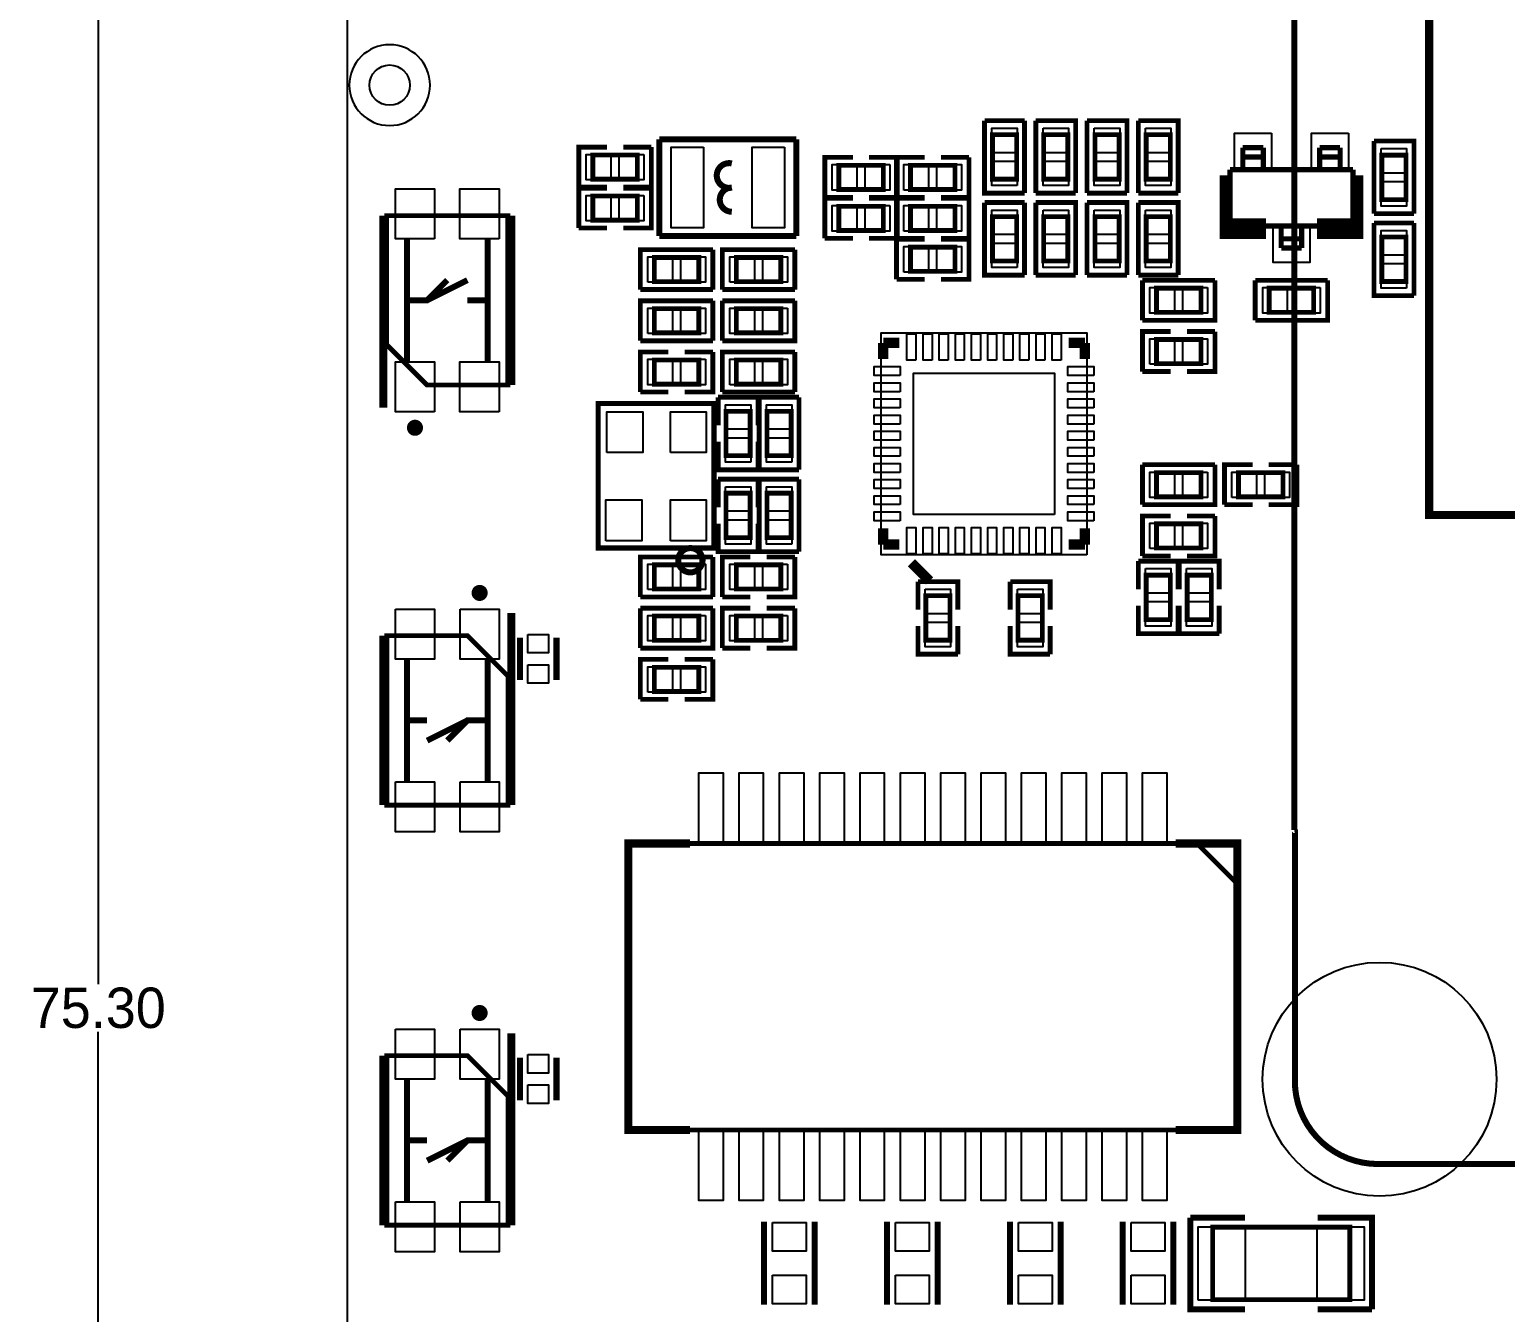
# Model space of a CAD drawing. Extents: x 30 to 161, y 31 to 111.
# Drawn here: x 30.19 to 66.77, y 61.01 to 92.82 of the extents above; entities that cross this region are included whole.
import ezdxf

# ---------------------------------------------------------------- set-up
doc = ezdxf.new("R2010")
doc.units = 0
doc.header["$MEASUREMENT"] = 0
doc.layers.get('0').update_dxf_attribs({"linetype": 'CONTINUOUS'})
doc.layers.get('Defpoints').update_dxf_attribs({"linetype": 'CONTINUOUS'})
for name, color, linetype in [('ASSEMBLY_TOP', 7, 'CONTINUOUS'), ('OUTLINE', 7, 'CONTINUOUS'), ('SILKSCREEN_TOP', 7, 'CONTINUOUS'), ('TOP', 1, 'CONTINUOUS')]:
    doc.layers.add(name, color=color, linetype=linetype)
doc.dimstyles.get("Standard").update_dxf_attribs({"dimtxt": 1, "dimasz": 0.18, "dimexe": 0.18, "dimexo": 0.0625, "dimgap": 0.09, "dimtad": 0, "dimtih": 1, "dimtoh": 1, "dimzin": 0, "dimdsep": 46, "dimtxsty": 'STANDARD', "dimcen": 0.09, "dimclrd": 3, "dimclre": 3, "dimclrt": 3, "dimadec": 0, "dimazin": 0, "dimtfac": 1, "dimtofl": 0, "dimtmove": 0, "dimatfit": 3, "dimfxl": 1, "dimtfillclr": 3, "dimtolj": 1, "dimtzin": 0, "dimarcsym": 0})

# ---------------------------------------------------------------- blocks, each defined once
blk = doc.blocks.new('*D9')
at = {"color": 3, "linetype": 'Continuous', "lineweight": -2, "transparency": 16777216}
for p, q in [((42.077, 106.21), (31.714, 106.21)), ((31.894, 106.03), (31.894, 69.15)), ((31.894, 31.089), (31.894, 67.97)), ((38.158, 30.909), (31.714, 30.909))]:
    blk.add_line(p, q, dxfattribs=at)
at = {"color": 3, "linetype": 'Continuous', "transparency": 16777216}
for points in [[(31.864, 106.03), (31.924, 106.03), (31.894, 106.21)], [(31.864, 31.089), (31.924, 31.089), (31.894, 30.909)]]:
    blk.add_solid(points, dxfattribs=at)
at = {"layer": 'Defpoints', "color": 0, "linetype": 'Continuous', "transparency": 16777216}
for p in [(42.139, 106.21), (31.894, 30.909), (38.221, 30.909)]:
    blk.add_point(p, dxfattribs=at)
at = {"color": 3, "linetype": 'Continuous', "transparency": 16777216, "insert": (31.894, 68.56), "char_height": 1, "attachment_point": 5}
blk.add_mtext('\\A1;75.30', dxfattribs=at)

msp = doc.modelspace()

# ---------------------------------------------------------------- linework, layer by layer
at = {"layer": 'ASSEMBLY_TOP'}
msp.add_lwpolyline([(67.42176, 80.7847), (73.77176, 80.7847), (73.77176, 93.4847), (64.88176, 93.4847), (64.88176, 80.7847), (67.42176, 80.7847)], dxfattribs=at)
for points, const_width in [([(54.65572, 89.11082), (54.05628, 89.11082), (54.05628, 90.21318), (54.65572, 90.21318), (54.65572, 89.11082)], 0.11938), ([(55.32628, 90.21318), (55.92572, 90.21318), (55.92572, 89.11082), (55.32628, 89.11082), (55.32628, 90.21318)], 0.11938), ([(56.59628, 90.21318), (57.19572, 90.21318), (57.19572, 89.11082), (56.59628, 89.11082), (56.59628, 90.21318)], 0.11938), ([(57.86628, 90.21318), (58.46572, 90.21318), (58.46572, 89.11082), (57.86628, 89.11082), (57.86628, 90.21318)], 0.11938), ([(45.25518, 89.70772), (45.25518, 89.10828), (44.15282, 89.10828), (44.15282, 89.70772), (45.25518, 89.70772)], 0.11938), ([(60.7695, 89.8906), (60.2615, 89.8906)], 0.127), ([(60.2615, 89.3445), (60.2615, 89.8906)], 0.127), ([(60.7695, 89.65946), (60.2615, 89.65946)], 0.127), ([(60.7695, 89.3445), (60.7695, 89.8906)], 0.127), ([(62.1665, 89.8906), (62.6745, 89.8906)], 0.127), ([(62.1665, 89.3445), (62.1665, 89.8906)], 0.127), ([(62.1665, 89.65946), (62.6745, 89.65946)], 0.127), ([(62.6745, 89.3445), (62.6745, 89.8906)], 0.127), ([(63.70828, 89.70518), (64.30772, 89.70518), (64.30772, 88.60282), (63.70828, 88.60282), (63.70828, 89.70518)], 0.11938), ([(51.35118, 89.45372), (51.35118, 88.85428), (50.24882, 88.85428), (50.24882, 89.45372), (51.35118, 89.45372)], 0.11938), ([(52.02682, 88.85428), (52.02682, 89.45372), (53.12918, 89.45372), (53.12918, 88.85428), (52.02682, 88.85428)], 0.11938), ([(59.944, 87.9475), (59.944, 89.3445)], 0.127), ([(62.992, 89.3445), (59.944, 89.3445)], 0.127), ([(62.992, 87.9475), (62.992, 89.3445)], 0.127), ([(45.25518, 88.69172), (45.25518, 88.09228), (44.15282, 88.09228), (44.15282, 88.69172), (45.25518, 88.69172)], 0.11938), ([(42.04462, 84.00542), (40.0431, 84.00542), (39.04234, 85.00618), (39.04234, 88.20658), (42.04462, 88.20658), (42.04462, 84.00542)], 0.11938), ([(51.35118, 88.43772), (51.35118, 87.83828), (50.24882, 87.83828), (50.24882, 88.43772), (51.35118, 88.43772)], 0.11938), ([(52.02682, 87.83828), (52.02682, 88.43772), (53.12918, 88.43772), (53.12918, 87.83828), (52.02682, 87.83828)], 0.11938), ([(54.65572, 87.07882), (54.05628, 87.07882), (54.05628, 88.18118), (54.65572, 88.18118), (54.65572, 87.07882)], 0.11938), ([(55.32628, 88.18118), (55.92572, 88.18118), (55.92572, 87.07882), (55.32628, 87.07882), (55.32628, 88.18118)], 0.11938), ([(56.59628, 88.18118), (57.19572, 88.18118), (57.19572, 87.07882), (56.59628, 87.07882), (56.59628, 88.18118)], 0.11938), ([(57.86628, 88.18118), (58.46572, 88.18118), (58.46572, 87.07882), (57.86628, 87.07882), (57.86628, 88.18118)], 0.11938), ([(62.992, 87.9475), (59.944, 87.9475)], 0.127), ([(61.214, 87.9475), (61.214, 87.4014)], 0.127), ([(61.722, 87.9475), (61.722, 87.4014)], 0.127), ([(39.54272, 87.60714), (39.54272, 84.60486)], 0.14986), ([(41.54424, 87.60714), (41.54424, 84.60486)], 0.14986), ([(52.02682, 86.82228), (52.02682, 87.42172), (53.12918, 87.42172), (53.12918, 86.82228), (52.02682, 86.82228)], 0.11938), ([(61.214, 87.63254), (61.722, 87.63254)], 0.127), ([(61.214, 87.4014), (61.722, 87.4014)], 0.127), ([(64.30772, 86.57082), (63.70828, 86.57082), (63.70828, 87.67318), (64.30772, 87.67318), (64.30772, 86.57082)], 0.11938), ([(45.67682, 86.56828), (45.67682, 87.16772), (46.77918, 87.16772), (46.77918, 86.56828), (45.67682, 86.56828)], 0.11938), ([(47.70882, 86.56828), (47.70882, 87.16772), (48.81118, 87.16772), (48.81118, 86.56828), (47.70882, 86.56828)], 0.11938), ([(39.54272, 86.106), (40.0431, 86.106), (40.54348, 86.60638)], 0.14986), ([(59.22518, 86.40572), (59.22518, 85.80628), (58.12282, 85.80628), (58.12282, 86.40572), (59.22518, 86.40572)], 0.11938), ([(62.01918, 86.40572), (62.01918, 85.80628), (60.91682, 85.80628), (60.91682, 86.40572), (62.01918, 86.40572)], 0.11938), ([(41.04386, 86.106), (41.54424, 86.106)], 0.14986), ([(45.67682, 85.29828), (45.67682, 85.89772), (46.77918, 85.89772), (46.77918, 85.29828), (45.67682, 85.29828)], 0.11938), ([(48.81118, 85.89772), (48.81118, 85.29828), (47.70882, 85.29828), (47.70882, 85.89772), (48.81118, 85.89772)], 0.11938), ([(58.12282, 84.53628), (58.12282, 85.13572), (59.22518, 85.13572), (59.22518, 84.53628), (58.12282, 84.53628)], 0.11938), ([(46.77918, 84.62772), (46.77918, 84.02828), (45.67682, 84.02828), (45.67682, 84.62772), (46.77918, 84.62772)], 0.11938), ([(47.70882, 84.02828), (47.70882, 84.62772), (48.81118, 84.62772), (48.81118, 84.02828), (47.70882, 84.02828)], 0.11938), ([(48.05172, 82.25282), (47.45228, 82.25282), (47.45228, 83.35518), (48.05172, 83.35518), (48.05172, 82.25282)], 0.11938), ([(49.06772, 82.25282), (48.46828, 82.25282), (48.46828, 83.35518), (49.06772, 83.35518), (49.06772, 82.25282)], 0.11938), ([(59.22518, 81.83372), (59.22518, 81.23428), (58.12282, 81.23428), (58.12282, 81.83372), (59.22518, 81.83372)], 0.11938), ([(60.15482, 81.23428), (60.15482, 81.83372), (61.25718, 81.83372), (61.25718, 81.23428), (60.15482, 81.23428)], 0.11938), ([(47.45228, 81.32318), (48.05172, 81.32318), (48.05172, 80.22082), (47.45228, 80.22082), (47.45228, 81.32318)], 0.11938), ([(49.06772, 80.22082), (48.46828, 80.22082), (48.46828, 81.32318), (49.06772, 81.32318), (49.06772, 80.22082)], 0.11938), ([(58.12282, 79.96428), (58.12282, 80.56372), (59.22518, 80.56372), (59.22518, 79.96428), (58.12282, 79.96428)], 0.11938), ([(45.67682, 78.94828), (45.67682, 79.54772), (46.77918, 79.54772), (46.77918, 78.94828), (45.67682, 78.94828)], 0.11938), ([(48.81118, 79.54772), (48.81118, 78.94828), (47.70882, 78.94828), (47.70882, 79.54772), (48.81118, 79.54772)], 0.11938), ([(57.86628, 79.29118), (58.46572, 79.29118), (58.46572, 78.18882), (57.86628, 78.18882), (57.86628, 79.29118)], 0.11938), ([(58.88228, 79.29118), (59.48172, 79.29118), (59.48172, 78.18882), (58.88228, 78.18882), (58.88228, 79.29118)], 0.11938), ([(52.40528, 78.78318), (53.00472, 78.78318), (53.00472, 77.68082), (52.40528, 77.68082), (52.40528, 78.78318)], 0.11938), ([(54.69128, 78.78318), (55.29072, 78.78318), (55.29072, 77.68082), (54.69128, 77.68082), (54.69128, 78.78318)], 0.11938), ([(46.77918, 78.27772), (46.77918, 77.67828), (45.67682, 77.67828), (45.67682, 78.27772), (46.77918, 78.27772)], 0.11938), ([(48.81118, 78.27772), (48.81118, 77.67828), (47.70882, 77.67828), (47.70882, 78.27772), (48.81118, 78.27772)], 0.11938), ([(39.04488, 77.79258), (41.0464, 77.79258), (42.04716, 76.79182), (42.04716, 73.59142), (39.04488, 73.59142), (39.04488, 77.79258)], 0.11938), ([(39.54526, 74.19086), (39.54526, 77.19314)], 0.14986), ([(41.54678, 74.19086), (41.54678, 77.19314)], 0.14986), ([(45.67682, 76.40828), (45.67682, 77.00772), (46.77918, 77.00772), (46.77918, 76.40828), (45.67682, 76.40828)], 0.11938), ([(40.04564, 75.692), (39.54526, 75.692)], 0.14986), ([(41.54678, 75.692), (41.0464, 75.692), (40.54602, 75.19162)], 0.14986), ([(45.02912, 72.63892), (59.12866, 72.63892), (60.12688, 71.63816), (60.12688, 65.53708), (45.02912, 65.53708), (45.02912, 72.63892)], 0.11938), ([(39.04488, 67.37858), (41.0464, 67.37858), (42.04716, 66.37782), (42.04716, 63.17742), (39.04488, 63.17742), (39.04488, 67.37858)], 0.11938), ([(39.54526, 63.77686), (39.54526, 66.77914)], 0.14986), ([(41.54678, 63.77686), (41.54678, 66.77914)], 0.14986), ([(40.04564, 65.278), (39.54526, 65.278)], 0.14986), ([(41.54678, 65.278), (41.0464, 65.278), (40.54602, 64.77762)], 0.14986), ([(59.51474, 61.33084), (59.51474, 63.12916), (62.91326, 63.12916), (62.91326, 61.33084), (59.51474, 61.33084)], 0.11938)]:
    msp.add_lwpolyline(points, dxfattribs=dict(at, const_width=const_width))
msp.add_lwpolyline([(56.39816, 79.79918), (51.29784, 79.79918), (51.29784, 85.30082), (56.39816, 85.30082)], close=True, dxfattribs=at)
at = {"layer": 'OUTLINE'}
msp.add_lwpolyline([(38.0619, 106.2101), (38.0619, 30.90926), (158.16326, 30.90926), (158.16326, 106.2101)], close=True, dxfattribs=at)
at = {"layer": 'SILKSCREEN_TOP'}
for points, const_width in [([(61.54166, 72.9742), (61.54166, 102.44582, -0.413892), (63.6905, 104.59466), (119.45112, 104.59466, -0.414326), (121.53138, 102.5144), (121.53138, 66.78422, -0.414283), (119.44096, 64.6938), (63.61176, 64.6938, -0.414214), (61.55182, 66.75374), (61.55182, 72.96404, 0.432392), (61.54166, 72.9742)], 0.14986), ([(47.59706, 89.49944, 1.246179), (47.59706, 88.9)], 0.14986), ([(47.59706, 88.9, 0.996869), (47.59706, 88.30056)], 0.14986), ([(39.84244, 82.94624, 0.99758), (39.64432, 82.94624, 1.002426), (39.84244, 82.94624)], 0.20066), ([(46.87062, 79.66202, 1), (46.26864, 79.66202, 1), (46.87062, 79.66202)], 0.14986), ([(41.44518, 78.85176, 1.002426), (41.24706, 78.85176, 0.99758), (41.44518, 78.85176)], 0.20066), ([(41.44518, 68.43776, 1.002426), (41.24706, 68.43776, 0.99758), (41.44518, 68.43776)], 0.20066)]:
    msp.add_lwpolyline(points, format="xyb", dxfattribs=dict(at, const_width=const_width))
for points, const_width in [([(64.88176, 80.7847), (64.88176, 93.4847), (73.77176, 93.4847), (73.77176, 80.7847), (64.88176, 80.7847)], 0.20066), ([(53.8607, 90.56116), (53.8607, 88.76284), (54.8513, 88.76284)], 0.11938), ([(54.8513, 90.56116), (53.8607, 90.56116)], 0.11938), ([(54.8513, 90.56116), (54.8513, 88.76284)], 0.11938), ([(56.1213, 88.76284), (56.1213, 90.56116), (55.1307, 90.56116)], 0.11938), ([(55.1307, 88.76284), (55.1307, 90.56116)], 0.11938), ([(57.3913, 88.76284), (57.3913, 90.56116), (56.4007, 90.56116)], 0.11938), ([(56.4007, 88.76284), (56.4007, 90.56116)], 0.11938), ([(58.6613, 88.76284), (58.6613, 90.56116), (57.6707, 90.56116)], 0.11938), ([(57.6707, 88.76284), (57.6707, 90.56116)], 0.11938), ([(45.79874, 90.09888), (49.19726, 90.09888)], 0.14986), ([(45.79874, 87.70112), (45.79874, 90.09888)], 0.14986), ([(49.19726, 90.09888), (49.19726, 88.50122)], 0.14986), ([(64.5033, 88.25484), (64.5033, 90.05316), (63.5127, 90.05316)], 0.11938), ([(63.5127, 88.25484), (63.5127, 90.05316)], 0.11938), ([(44.50334, 89.9033), (43.80484, 89.9033), (43.80484, 88.9127)], 0.11938), ([(44.90466, 88.9127), (45.60316, 88.9127), (45.60316, 89.9033)], 0.11938), ([(44.90466, 89.9033), (45.60316, 89.9033)], 0.11938), ([(50.59934, 89.6493), (49.90084, 89.6493), (49.90084, 88.6587)], 0.11938), ([(51.00066, 88.6587), (51.69916, 88.6587), (51.69916, 89.6493)], 0.11938), ([(51.00066, 89.6493), (51.69916, 89.6493)], 0.11938), ([(52.37734, 89.6493), (51.67884, 89.6493), (51.67884, 88.6587)], 0.11938), ([(52.77866, 88.6587), (53.47716, 88.6587), (53.47716, 89.6493)], 0.11938), ([(52.77866, 89.6493), (53.47716, 89.6493)], 0.11938), ([(59.817, 88.011), (60.706, 88.011), (60.706, 87.757), (59.817, 87.757), (59.817, 89.2048)], 0.254), ([(63.119, 88.011), (62.23, 88.011), (62.23, 87.757), (63.119, 87.757), (63.119, 89.2048)], 0.254), ([(44.50334, 88.9127), (43.80484, 88.9127)], 0.11938), ([(44.50334, 88.8873), (43.80484, 88.8873), (43.80484, 87.8967)], 0.11938), ([(44.90466, 87.8967), (45.60316, 87.8967), (45.60316, 88.8873)], 0.11938), ([(44.90466, 88.8873), (45.60316, 88.8873)], 0.11938), ([(49.19726, 88.50122), (49.19726, 87.70112)], 0.14986), ([(50.59934, 88.6587), (49.90084, 88.6587)], 0.11938), ([(50.59934, 88.6333), (49.90084, 88.6333), (49.90084, 87.6427)], 0.11938), ([(51.00066, 87.6427), (51.69916, 87.6427), (51.69916, 88.6333)], 0.11938), ([(51.00066, 88.6333), (51.69916, 88.6333)], 0.11938), ([(52.37734, 88.6587), (51.67884, 88.6587)], 0.11938), ([(52.37734, 88.6333), (51.67884, 88.6333), (51.67884, 87.6427)], 0.11938), ([(52.77866, 87.6427), (53.47716, 87.6427), (53.47716, 88.6333)], 0.11938), ([(52.77866, 88.6333), (53.47716, 88.6333)], 0.11938), ([(53.8607, 88.52916), (53.8607, 86.73084), (54.8513, 86.73084)], 0.11938), ([(54.8513, 88.52916), (53.8607, 88.52916)], 0.11938), ([(54.8513, 88.52916), (54.8513, 86.73084)], 0.11938), ([(55.1307, 88.76284), (56.1213, 88.76284)], 0.11938), ([(56.1213, 86.73084), (56.1213, 88.52916), (55.1307, 88.52916)], 0.11938), ([(55.1307, 86.73084), (55.1307, 88.52916)], 0.11938), ([(56.4007, 88.76284), (57.3913, 88.76284)], 0.11938), ([(57.3913, 86.73084), (57.3913, 88.52916), (56.4007, 88.52916)], 0.11938), ([(56.4007, 86.73084), (56.4007, 88.52916)], 0.11938), ([(57.6707, 88.76284), (58.6613, 88.76284)], 0.11938), ([(58.6613, 86.73084), (58.6613, 88.52916), (57.6707, 88.52916)], 0.11938), ([(57.6707, 86.73084), (57.6707, 88.52916)], 0.11938), ([(38.95852, 83.44662), (38.95852, 88.20658)], 0.20066), ([(42.12844, 84.00542), (42.12844, 88.20658)], 0.20066), ([(63.5127, 88.25484), (64.5033, 88.25484)], 0.11938), ([(44.50334, 87.8967), (43.80484, 87.8967)], 0.11938), ([(63.5127, 88.02116), (63.5127, 86.22284), (64.5033, 86.22284)], 0.11938), ([(64.5033, 88.02116), (63.5127, 88.02116)], 0.11938), ([(64.5033, 88.02116), (64.5033, 86.22284)], 0.11938), ([(39.54272, 87.60714), (39.54272, 84.60486)], 0.14986), ([(41.54424, 87.60714), (41.54424, 84.60486)], 0.14986), ([(49.19726, 87.70112), (45.79874, 87.70112)], 0.14986), ([(50.59934, 87.6427), (49.90084, 87.6427)], 0.11938), ([(52.37734, 87.6427), (51.67884, 87.6427)], 0.11938), ([(52.37734, 87.6173), (51.67884, 87.6173), (51.67884, 86.6267)], 0.11938), ([(52.77866, 86.6267), (53.47716, 86.6267), (53.47716, 87.6173)], 0.11938), ([(52.77866, 87.6173), (53.47716, 87.6173)], 0.11938), ([(47.12716, 87.3633), (45.32884, 87.3633), (45.32884, 86.3727)], 0.11938), ([(47.12716, 86.3727), (47.12716, 87.3633)], 0.11938), ([(49.15916, 87.3633), (47.36084, 87.3633), (47.36084, 86.3727)], 0.11938), ([(49.15916, 86.3727), (49.15916, 87.3633)], 0.11938), ([(55.1307, 86.73084), (56.1213, 86.73084)], 0.11938), ([(56.4007, 86.73084), (57.3913, 86.73084)], 0.11938), ([(57.6707, 86.73084), (58.6613, 86.73084)], 0.11938), ([(39.54272, 86.106), (40.0431, 86.106), (41.04386, 86.60638)], 0.14986), ([(47.12716, 86.3727), (45.32884, 86.3727)], 0.11938), ([(49.15916, 86.3727), (47.36084, 86.3727)], 0.11938), ([(52.37734, 86.6267), (51.67884, 86.6267)], 0.11938), ([(57.77484, 85.6107), (59.57316, 85.6107), (59.57316, 86.6013)], 0.11938), ([(57.77484, 86.6013), (57.77484, 85.6107)], 0.11938), ([(57.77484, 86.6013), (59.57316, 86.6013)], 0.11938), ([(60.56884, 85.6107), (62.36716, 85.6107), (62.36716, 86.6013)], 0.11938), ([(60.56884, 86.6013), (60.56884, 85.6107)], 0.11938), ([(60.56884, 86.6013), (62.36716, 86.6013)], 0.11938), ([(41.54424, 86.106), (41.04386, 86.106)], 0.14986), ([(47.12716, 86.0933), (45.32884, 86.0933), (45.32884, 85.1027)], 0.11938), ([(47.12716, 85.1027), (47.12716, 86.0933)], 0.11938), ([(47.36084, 85.1027), (49.15916, 85.1027), (49.15916, 86.0933)], 0.11938), ([(47.36084, 86.0933), (47.36084, 85.1027)], 0.11938), ([(47.36084, 86.0933), (49.15916, 86.0933)], 0.11938), ([(58.47334, 85.3313), (57.77484, 85.3313), (57.77484, 84.3407)], 0.11938), ([(58.87466, 84.3407), (59.57316, 84.3407), (59.57316, 85.3313)], 0.11938), ([(58.87466, 85.3313), (59.57316, 85.3313)], 0.11938), ([(47.12716, 85.1027), (45.32884, 85.1027)], 0.11938), ([(46.02734, 84.8233), (45.32884, 84.8233), (45.32884, 83.8327)], 0.11938), ([(46.42866, 83.8327), (47.12716, 83.8327), (47.12716, 84.8233)], 0.11938), ([(46.42866, 84.8233), (47.12716, 84.8233)], 0.11938), ([(49.15916, 84.8233), (47.36084, 84.8233), (47.36084, 83.8327)], 0.11938), ([(49.15916, 83.8327), (49.15916, 84.8233)], 0.11938), ([(51.34864, 85.04936), (51.74742, 85.04936)], 0.254), ([(51.34864, 84.65058), (51.34864, 85.04936)], 0.254), ([(55.94858, 85.04936), (56.34736, 85.04936)], 0.254), ([(56.34736, 85.04936), (56.34736, 84.65058)], 0.254), ([(58.47334, 84.3407), (57.77484, 84.3407)], 0.11938), ([(46.02734, 83.8327), (45.32884, 83.8327)], 0.11938), ([(49.15916, 83.8327), (47.36084, 83.8327)], 0.11938), ([(46.7741, 83.54822), (47.1551, 83.54822), (47.1551, 79.96682), (44.2849, 79.96682), (44.2849, 83.54822), (46.7741, 83.54822)], 0.127), ([(48.2473, 83.00466), (48.2473, 83.70316), (47.2567, 83.70316)], 0.11938), ([(47.2567, 83.00466), (47.2567, 83.70316)], 0.11938), ([(48.2727, 83.70316), (48.2727, 81.90484), (49.2633, 81.90484)], 0.11938), ([(49.2633, 83.70316), (48.2727, 83.70316)], 0.11938), ([(49.2633, 83.70316), (49.2633, 81.90484)], 0.11938), ([(47.2567, 82.60334), (47.2567, 81.90484), (48.2473, 81.90484)], 0.11938), ([(48.2473, 82.60334), (48.2473, 81.90484)], 0.11938), ([(57.77484, 81.0387), (59.57316, 81.0387), (59.57316, 82.0293)], 0.11938), ([(57.77484, 82.0293), (57.77484, 81.0387)], 0.11938), ([(57.77484, 82.0293), (59.57316, 82.0293)], 0.11938), ([(60.50534, 82.0293), (59.80684, 82.0293), (59.80684, 81.0387)], 0.11938), ([(60.90666, 81.0387), (61.60516, 81.0387), (61.60516, 82.0293)], 0.11938), ([(60.90666, 82.0293), (61.60516, 82.0293)], 0.11938), ([(48.2473, 80.97266), (48.2473, 81.67116), (47.2567, 81.67116)], 0.11938), ([(47.2567, 80.97266), (47.2567, 81.67116)], 0.11938), ([(48.2727, 81.67116), (48.2727, 79.87284), (49.2633, 79.87284)], 0.11938), ([(49.2633, 81.67116), (48.2727, 81.67116)], 0.11938), ([(49.2633, 81.67116), (49.2633, 79.87284)], 0.11938), ([(60.50534, 81.0387), (59.80684, 81.0387)], 0.11938), ([(47.2567, 80.57134), (47.2567, 79.87284), (48.2473, 79.87284)], 0.11938), ([(48.2473, 80.57134), (48.2473, 79.87284)], 0.11938), ([(51.34864, 80.05064), (51.34864, 80.44942)], 0.254), ([(56.34736, 80.44942), (56.34736, 80.05064)], 0.254), ([(58.47334, 80.7593), (57.77484, 80.7593), (57.77484, 79.7687)], 0.11938), ([(58.87466, 79.7687), (59.57316, 79.7687), (59.57316, 80.7593)], 0.11938), ([(58.87466, 80.7593), (59.57316, 80.7593)], 0.11938), ([(51.74742, 80.05064), (51.34864, 80.05064)], 0.254), ([(56.34736, 80.05064), (55.94858, 80.05064)], 0.254), ([(47.12716, 79.7433), (45.32884, 79.7433), (45.32884, 78.7527)], 0.11938), ([(47.12716, 78.7527), (47.12716, 79.7433)], 0.11938), ([(48.05934, 79.7433), (47.36084, 79.7433), (47.36084, 78.7527)], 0.11938), ([(48.46066, 78.7527), (49.15916, 78.7527), (49.15916, 79.7433)], 0.11938), ([(48.46066, 79.7433), (49.15916, 79.7433)], 0.11938), ([(58.47334, 79.7687), (57.77484, 79.7687)], 0.11938), ([(52.49926, 79.14894), (52.04714, 79.60106)], 0.254), ([(58.6613, 78.94066), (58.6613, 79.63916), (57.6707, 79.63916)], 0.11938), ([(57.6707, 78.94066), (57.6707, 79.63916)], 0.11938), ([(59.6773, 78.94066), (59.6773, 79.63916), (58.6867, 79.63916)], 0.11938), ([(58.6867, 78.94066), (58.6867, 79.63916)], 0.11938), ([(53.2003, 78.43266), (53.2003, 79.13116), (52.2097, 79.13116)], 0.11938), ([(52.2097, 78.43266), (52.2097, 79.13116)], 0.11938), ([(55.4863, 78.43266), (55.4863, 79.13116), (54.4957, 79.13116)], 0.11938), ([(54.4957, 78.43266), (54.4957, 79.13116)], 0.11938), ([(47.12716, 78.7527), (45.32884, 78.7527)], 0.11938), ([(48.05934, 78.7527), (47.36084, 78.7527)], 0.11938), ([(42.13098, 78.35138), (42.13098, 73.59142)], 0.20066), ([(45.32884, 77.4827), (47.12716, 77.4827), (47.12716, 78.4733)], 0.11938), ([(45.32884, 78.4733), (45.32884, 77.4827)], 0.11938), ([(45.32884, 78.4733), (47.12716, 78.4733)], 0.11938), ([(48.05934, 78.4733), (47.36084, 78.4733), (47.36084, 77.4827)], 0.11938), ([(48.46066, 77.4827), (49.15916, 77.4827), (49.15916, 78.4733)], 0.11938), ([(48.46066, 78.4733), (49.15916, 78.4733)], 0.11938), ([(57.6707, 78.53934), (57.6707, 77.84084), (58.6613, 77.84084)], 0.11938), ([(58.6613, 78.53934), (58.6613, 77.84084)], 0.11938), ([(58.6867, 78.53934), (58.6867, 77.84084), (59.6773, 77.84084)], 0.11938), ([(59.6773, 78.53934), (59.6773, 77.84084)], 0.11938), ([(52.2097, 78.03134), (52.2097, 77.33284), (53.2003, 77.33284)], 0.11938), ([(53.2003, 78.03134), (53.2003, 77.33284)], 0.11938), ([(54.4957, 78.03134), (54.4957, 77.33284), (55.4863, 77.33284)], 0.11938), ([(55.4863, 78.03134), (55.4863, 77.33284)], 0.11938), ([(38.96106, 77.79258), (38.96106, 73.59142)], 0.20066), ([(42.34688, 77.74178), (42.34688, 76.69022)], 0.1524), ([(43.25112, 77.74178), (43.25112, 76.69022)], 0.1524), ([(39.54526, 74.19086), (39.54526, 77.19314)], 0.14986), ([(41.54678, 74.19086), (41.54678, 77.19314)], 0.14986), ([(46.02734, 77.2033), (45.32884, 77.2033), (45.32884, 76.2127)], 0.11938), ([(46.42866, 76.2127), (47.12716, 76.2127), (47.12716, 77.2033)], 0.11938), ([(46.42866, 77.2033), (47.12716, 77.2033)], 0.11938), ([(48.05934, 77.4827), (47.36084, 77.4827)], 0.11938), ([(46.02734, 76.2127), (45.32884, 76.2127)], 0.11938), ([(39.54526, 75.692), (40.04564, 75.692)], 0.14986), ([(41.54678, 75.692), (41.0464, 75.692), (40.04564, 75.19162)], 0.14986), ([(46.5582, 72.63892), (45.02912, 72.63892), (45.02912, 65.53708), (46.5582, 65.53708)], 0.20066), ([(58.5978, 72.63892), (60.12688, 72.63892), (60.12688, 65.53708), (58.5978, 65.53708)], 0.20066), ([(42.13098, 67.93738), (42.13098, 63.17742)], 0.20066), ([(38.96106, 67.37858), (38.96106, 63.17742)], 0.20066), ([(42.34688, 67.32778), (42.34688, 66.27622)], 0.1524), ([(43.25112, 67.32778), (43.25112, 66.27622)], 0.1524), ([(39.54526, 63.77686), (39.54526, 66.77914)], 0.14986), ([(41.54678, 63.77686), (41.54678, 66.77914)], 0.14986), ([(39.54526, 65.278), (40.04564, 65.278)], 0.14986), ([(41.54678, 65.278), (41.0464, 65.278), (40.04564, 64.77762)], 0.14986), ([(48.39462, 63.26378), (48.39462, 61.20638)], 0.1524), ([(49.64938, 63.26378), (49.64938, 61.20638)], 0.1524), ([(51.44262, 63.26378), (51.44262, 61.20638)], 0.1524), ([(52.69738, 63.26378), (52.69738, 61.20638)], 0.1524), ([(54.49062, 63.26378), (54.49062, 61.20638)], 0.1524), ([(55.74538, 63.26378), (55.74538, 61.20638)], 0.1524), ([(57.28462, 63.26378), (57.28462, 61.20638)], 0.1524), ([(58.53938, 63.26378), (58.53938, 61.20638)], 0.1524), ([(60.31484, 61.09462), (58.96356, 61.09462), (58.96356, 63.36538)], 0.14986), ([(60.31484, 63.36538), (58.96356, 63.36538)], 0.14986), ([(62.11316, 63.36538), (63.46444, 63.36538), (63.46444, 61.09462)], 0.14986), ([(62.11316, 61.09462), (63.46444, 61.09462)], 0.14986)]:
    msp.add_lwpolyline(points, dxfattribs=dict(at, const_width=const_width))
msp.add_lwpolyline([(40.11676, 91.44, 1), (38.11524, 91.44, 1), (40.11676, 91.44)], format="xyb", dxfattribs=at)
at = {"layer": 'TOP'}
for points in [[(54.67096, 89.76614), (54.04104, 89.76614), (54.04104, 90.37574), (54.67096, 90.37574)], [(55.31104, 90.37574), (55.94096, 90.37574), (55.94096, 89.76614), (55.31104, 89.76614)], [(56.58104, 90.37574), (57.21096, 90.37574), (57.21096, 89.76614), (56.58104, 89.76614)], [(57.85104, 90.37574), (58.48096, 90.37574), (58.48096, 89.76614), (57.85104, 89.76614)], [(60.9727, 90.2462), (60.9727, 89.3318), (60.0583, 89.3318), (60.0583, 90.2462)], [(62.8777, 90.2462), (62.8777, 89.3318), (61.9633, 89.3318), (61.9633, 90.2462)], [(44.59986, 89.72296), (44.59986, 89.09304), (43.99026, 89.09304), (43.99026, 89.72296)], [(45.41774, 89.72296), (45.41774, 89.09304), (44.80814, 89.09304), (44.80814, 89.72296)], [(46.89729, 89.89949), (46.89729, 87.90051), (46.09719, 87.90051), (46.09719, 89.89949)], [(48.89881, 89.89949), (48.89881, 87.90051), (48.09871, 87.90051), (48.09871, 89.89949)], [(63.69304, 89.86774), (64.32296, 89.86774), (64.32296, 89.25814), (63.69304, 89.25814)], [(50.69586, 89.46896), (50.69586, 88.83904), (50.08626, 88.83904), (50.08626, 89.46896)], [(51.51374, 89.46896), (51.51374, 88.83904), (50.90414, 88.83904), (50.90414, 89.46896)], [(51.86426, 88.83904), (51.86426, 89.46896), (52.47386, 89.46896), (52.47386, 88.83904)], [(52.68214, 88.83904), (52.68214, 89.46896), (53.29174, 89.46896), (53.29174, 88.83904)], [(54.67096, 88.94826), (54.04104, 88.94826), (54.04104, 89.55786), (54.67096, 89.55786)], [(55.31104, 89.55786), (55.94096, 89.55786), (55.94096, 88.94826), (55.31104, 88.94826)], [(56.58104, 89.55786), (57.21096, 89.55786), (57.21096, 88.94826), (56.58104, 88.94826)], [(57.85104, 89.55786), (58.48096, 89.55786), (58.48096, 88.94826), (57.85104, 88.94826)], [(63.69304, 89.04986), (64.32296, 89.04986), (64.32296, 88.44026), (63.69304, 88.44026)], [(40.22852, 87.62746), (39.25824, 87.62746), (39.25824, 88.86698), (40.22852, 88.86698)], [(41.82872, 87.62746), (40.85844, 87.62746), (40.85844, 88.86698), (41.82872, 88.86698)], [(44.59986, 88.70696), (44.59986, 88.07704), (43.99026, 88.07704), (43.99026, 88.70696)], [(45.41774, 88.70696), (45.41774, 88.07704), (44.80814, 88.07704), (44.80814, 88.70696)], [(50.69586, 88.45296), (50.69586, 87.82304), (50.08626, 87.82304), (50.08626, 88.45296)], [(51.51374, 88.45296), (51.51374, 87.82304), (50.90414, 87.82304), (50.90414, 88.45296)], [(51.86426, 87.82304), (51.86426, 88.45296), (52.47386, 88.45296), (52.47386, 87.82304)], [(52.68214, 87.82304), (52.68214, 88.45296), (53.29174, 88.45296), (53.29174, 87.82304)], [(54.67096, 87.73414), (54.04104, 87.73414), (54.04104, 88.34374), (54.67096, 88.34374)], [(55.31104, 88.34374), (55.94096, 88.34374), (55.94096, 87.73414), (55.31104, 87.73414)], [(56.58104, 88.34374), (57.21096, 88.34374), (57.21096, 87.73414), (56.58104, 87.73414)], [(57.85104, 88.34374), (58.48096, 88.34374), (58.48096, 87.73414), (57.85104, 87.73414)], [(61.9252, 87.9602), (61.9252, 87.0458), (61.0108, 87.0458), (61.0108, 87.9602)], [(64.32296, 87.22614), (63.69304, 87.22614), (63.69304, 87.83574), (64.32296, 87.83574)], [(51.86426, 86.80704), (51.86426, 87.43696), (52.47386, 87.43696), (52.47386, 86.80704)], [(52.68214, 86.80704), (52.68214, 87.43696), (53.29174, 87.43696), (53.29174, 86.80704)], [(54.67096, 86.91626), (54.04104, 86.91626), (54.04104, 87.52586), (54.67096, 87.52586)], [(55.31104, 87.52586), (55.94096, 87.52586), (55.94096, 86.91626), (55.31104, 86.91626)], [(56.58104, 87.52586), (57.21096, 87.52586), (57.21096, 86.91626), (56.58104, 86.91626)], [(57.85104, 87.52586), (58.48096, 87.52586), (58.48096, 86.91626), (57.85104, 86.91626)], [(45.51426, 86.55304), (45.51426, 87.18296), (46.12386, 87.18296), (46.12386, 86.55304)], [(46.33214, 86.55304), (46.33214, 87.18296), (46.94174, 87.18296), (46.94174, 86.55304)], [(47.54626, 86.55304), (47.54626, 87.18296), (48.15586, 87.18296), (48.15586, 86.55304)], [(48.36414, 86.55304), (48.36414, 87.18296), (48.97374, 87.18296), (48.97374, 86.55304)], [(64.32296, 86.40826), (63.69304, 86.40826), (63.69304, 87.01786), (64.32296, 87.01786)], [(58.56986, 86.42096), (58.56986, 85.79104), (57.96026, 85.79104), (57.96026, 86.42096)], [(59.38774, 86.42096), (59.38774, 85.79104), (58.77814, 85.79104), (58.77814, 86.42096)], [(61.36386, 86.42096), (61.36386, 85.79104), (60.75426, 85.79104), (60.75426, 86.42096)], [(62.18174, 86.42096), (62.18174, 85.79104), (61.57214, 85.79104), (61.57214, 86.42096)], [(45.51426, 85.28304), (45.51426, 85.91296), (46.12386, 85.91296), (46.12386, 85.28304)], [(46.33214, 85.28304), (46.33214, 85.91296), (46.94174, 85.91296), (46.94174, 85.28304)], [(48.15586, 85.91296), (48.15586, 85.28304), (47.54626, 85.28304), (47.54626, 85.91296)], [(48.97374, 85.91296), (48.97374, 85.28304), (48.36414, 85.28304), (48.36414, 85.91296)], [(52.15763, 84.62518), (51.93665, 84.62518), (51.93665, 85.27542), (52.15763, 85.27542)], [(52.55895, 84.62518), (52.33797, 84.62518), (52.33797, 85.27542), (52.55895, 85.27542)], [(52.95773, 84.62518), (52.73675, 84.62518), (52.73675, 85.27542), (52.95773, 85.27542)], [(53.35905, 84.62518), (53.13807, 84.62518), (53.13807, 85.27542), (53.35905, 85.27542)], [(53.75783, 84.62518), (53.53685, 84.62518), (53.53685, 85.27542), (53.75783, 85.27542)], [(54.15915, 84.62518), (53.93817, 84.62518), (53.93817, 85.27542), (54.15915, 85.27542)], [(54.55793, 84.62518), (54.33695, 84.62518), (54.33695, 85.27542), (54.55793, 85.27542)], [(54.95925, 84.62518), (54.73827, 84.62518), (54.73827, 85.27542), (54.95925, 85.27542)], [(55.35803, 84.62518), (55.13705, 84.62518), (55.13705, 85.27542), (55.35803, 85.27542)], [(55.75935, 84.62518), (55.53837, 84.62518), (55.53837, 85.27542), (55.75935, 85.27542)], [(57.96026, 84.52104), (57.96026, 85.15096), (58.56986, 85.15096), (58.56986, 84.52104)], [(58.77814, 84.52104), (58.77814, 85.15096), (59.38774, 85.15096), (59.38774, 84.52104)], [(40.22852, 83.34502), (39.25824, 83.34502), (39.25824, 84.58454), (40.22852, 84.58454)], [(41.82872, 83.34502), (40.85844, 83.34502), (40.85844, 84.58454), (41.82872, 84.58454)], [(46.12386, 84.64296), (46.12386, 84.01304), (45.51426, 84.01304), (45.51426, 84.64296)], [(46.94174, 84.64296), (46.94174, 84.01304), (46.33214, 84.01304), (46.33214, 84.64296)], [(47.54626, 84.01304), (47.54626, 84.64296), (48.15586, 84.64296), (48.15586, 84.01304)], [(48.36414, 84.01304), (48.36414, 84.64296), (48.97374, 84.64296), (48.97374, 84.01304)], [(51.77282, 84.24037), (51.12258, 84.24037), (51.12258, 84.46135), (51.77282, 84.46135)], [(55.59806, 80.79994), (52.09794, 80.79994), (52.09794, 84.30006), (55.59806, 84.30006)], [(56.57342, 84.24037), (55.92318, 84.24037), (55.92318, 84.46135), (56.57342, 84.46135)], [(51.77282, 83.83905), (51.12258, 83.83905), (51.12258, 84.06003), (51.77282, 84.06003)], [(56.57342, 83.83905), (55.92318, 83.83905), (55.92318, 84.06003), (56.57342, 84.06003)], [(48.06696, 82.90814), (47.43704, 82.90814), (47.43704, 83.51774), (48.06696, 83.51774)], [(49.08296, 82.90814), (48.45304, 82.90814), (48.45304, 83.51774), (49.08296, 83.51774)], [(51.77282, 83.44027), (51.12258, 83.44027), (51.12258, 83.66125), (51.77282, 83.66125)], [(56.57342, 83.44027), (55.92318, 83.44027), (55.92318, 83.66125), (56.57342, 83.66125)], [(44.5008, 82.32902), (44.5008, 83.34502), (45.3898, 83.34502), (45.3898, 82.32902)], [(46.0756, 82.32902), (46.0756, 83.34502), (46.9646, 83.34502), (46.9646, 82.32902)], [(51.77282, 83.03895), (51.12258, 83.03895), (51.12258, 83.25993), (51.77282, 83.25993)], [(56.57342, 83.03895), (55.92318, 83.03895), (55.92318, 83.25993), (56.57342, 83.25993)], [(48.06696, 82.09026), (47.43704, 82.09026), (47.43704, 82.69986), (48.06696, 82.69986)], [(49.08296, 82.09026), (48.45304, 82.09026), (48.45304, 82.69986), (49.08296, 82.69986)], [(51.77282, 82.64017), (51.12258, 82.64017), (51.12258, 82.86115), (51.77282, 82.86115)], [(56.57342, 82.64017), (55.92318, 82.64017), (55.92318, 82.86115), (56.57342, 82.86115)], [(51.77282, 82.23885), (51.12258, 82.23885), (51.12258, 82.45983), (51.77282, 82.45983)], [(56.57342, 82.23885), (55.92318, 82.23885), (55.92318, 82.45983), (56.57342, 82.45983)], [(51.77282, 81.84007), (51.12258, 81.84007), (51.12258, 82.06105), (51.77282, 82.06105)], [(56.57342, 81.84007), (55.92318, 81.84007), (55.92318, 82.06105), (56.57342, 82.06105)], [(51.77282, 81.43875), (51.12258, 81.43875), (51.12258, 81.65973), (51.77282, 81.65973)], [(56.57342, 81.43875), (55.92318, 81.43875), (55.92318, 81.65973), (56.57342, 81.65973)], [(58.56986, 81.84896), (58.56986, 81.21904), (57.96026, 81.21904), (57.96026, 81.84896)], [(59.38774, 81.84896), (59.38774, 81.21904), (58.77814, 81.21904), (58.77814, 81.84896)], [(59.99226, 81.21904), (59.99226, 81.84896), (60.60186, 81.84896), (60.60186, 81.21904)], [(60.81014, 81.21904), (60.81014, 81.84896), (61.41974, 81.84896), (61.41974, 81.21904)], [(47.43704, 81.48574), (48.06696, 81.48574), (48.06696, 80.87614), (47.43704, 80.87614)], [(49.08296, 80.87614), (48.45304, 80.87614), (48.45304, 81.48574), (49.08296, 81.48574)], [(51.77282, 81.03997), (51.12258, 81.03997), (51.12258, 81.26095), (51.77282, 81.26095)], [(56.57342, 81.03997), (55.92318, 81.03997), (55.92318, 81.26095), (56.57342, 81.26095)], [(44.4754, 80.14462), (44.4754, 81.16062), (45.3644, 81.16062), (45.3644, 80.14462)], [(46.0756, 80.14462), (46.0756, 81.16062), (46.9646, 81.16062), (46.9646, 80.14462)], [(51.77282, 80.63865), (51.12258, 80.63865), (51.12258, 80.85963), (51.77282, 80.85963)], [(56.57342, 80.63865), (55.92318, 80.63865), (55.92318, 80.85963), (56.57342, 80.85963)], [(47.43704, 80.66786), (48.06696, 80.66786), (48.06696, 80.05826), (47.43704, 80.05826)], [(49.08296, 80.05826), (48.45304, 80.05826), (48.45304, 80.66786), (49.08296, 80.66786)], [(57.96026, 79.94904), (57.96026, 80.57896), (58.56986, 80.57896), (58.56986, 79.94904)], [(58.77814, 79.94904), (58.77814, 80.57896), (59.38774, 80.57896), (59.38774, 79.94904)], [(52.15763, 79.82458), (51.93665, 79.82458), (51.93665, 80.47482), (52.15763, 80.47482)], [(52.55895, 79.82458), (52.33797, 79.82458), (52.33797, 80.47482), (52.55895, 80.47482)], [(52.95773, 79.82458), (52.73675, 79.82458), (52.73675, 80.47482), (52.95773, 80.47482)], [(53.35905, 79.82458), (53.13807, 79.82458), (53.13807, 80.47482), (53.35905, 80.47482)], [(53.75783, 79.82458), (53.53685, 79.82458), (53.53685, 80.47482), (53.75783, 80.47482)], [(54.15915, 79.82458), (53.93817, 79.82458), (53.93817, 80.47482), (54.15915, 80.47482)], [(54.55793, 79.82458), (54.33695, 79.82458), (54.33695, 80.47482), (54.55793, 80.47482)], [(54.95925, 79.82458), (54.73827, 79.82458), (54.73827, 80.47482), (54.95925, 80.47482)], [(55.35803, 79.82458), (55.13705, 79.82458), (55.13705, 80.47482), (55.35803, 80.47482)], [(55.75935, 79.82458), (55.53837, 79.82458), (55.53837, 80.47482), (55.75935, 80.47482)], [(45.51426, 78.93304), (45.51426, 79.56296), (46.12386, 79.56296), (46.12386, 78.93304)], [(46.33214, 78.93304), (46.33214, 79.56296), (46.94174, 79.56296), (46.94174, 78.93304)], [(48.15586, 79.56296), (48.15586, 78.93304), (47.54626, 78.93304), (47.54626, 79.56296)], [(48.97374, 79.56296), (48.97374, 78.93304), (48.36414, 78.93304), (48.36414, 79.56296)], [(57.85104, 79.45374), (58.48096, 79.45374), (58.48096, 78.84414), (57.85104, 78.84414)], [(58.86704, 79.45374), (59.49696, 79.45374), (59.49696, 78.84414), (58.86704, 78.84414)], [(52.39004, 78.94574), (53.01996, 78.94574), (53.01996, 78.33614), (52.39004, 78.33614)], [(54.67604, 78.94574), (55.30596, 78.94574), (55.30596, 78.33614), (54.67604, 78.33614)], [(39.26078, 78.45298), (40.23106, 78.45298), (40.23106, 77.21346), (39.26078, 77.21346)], [(40.86098, 78.45298), (41.83126, 78.45298), (41.83126, 77.21346), (40.86098, 77.21346)], [(46.12386, 78.29296), (46.12386, 77.66304), (45.51426, 77.66304), (45.51426, 78.29296)], [(46.94174, 78.29296), (46.94174, 77.66304), (46.33214, 77.66304), (46.33214, 78.29296)], [(48.15586, 78.29296), (48.15586, 77.66304), (47.54626, 77.66304), (47.54626, 78.29296)], [(48.97374, 78.29296), (48.97374, 77.66304), (48.36414, 77.66304), (48.36414, 78.29296)], [(57.85104, 78.63586), (58.48096, 78.63586), (58.48096, 78.02626), (57.85104, 78.02626)], [(58.86704, 78.63586), (59.49696, 78.63586), (59.49696, 78.02626), (58.86704, 78.02626)], [(52.39004, 78.12786), (53.01996, 78.12786), (53.01996, 77.51826), (52.39004, 77.51826)], [(54.67604, 78.12786), (55.30596, 78.12786), (55.30596, 77.51826), (54.67604, 77.51826)], [(42.545, 77.82052), (43.053, 77.82052), (43.053, 77.36332), (42.545, 77.36332)], [(42.545, 77.06868), (43.053, 77.06868), (43.053, 76.61148), (42.545, 76.61148)], [(45.51426, 76.39304), (45.51426, 77.02296), (46.12386, 77.02296), (46.12386, 76.39304)], [(46.33214, 76.39304), (46.33214, 77.02296), (46.94174, 77.02296), (46.94174, 76.39304)], [(47.37862, 72.65162), (46.77918, 72.65162), (46.77918, 74.38898), (47.37862, 74.38898)], [(48.37684, 72.65162), (47.7774, 72.65162), (47.7774, 74.38898), (48.37684, 74.38898)], [(49.3776, 72.65162), (48.77816, 72.65162), (48.77816, 74.38898), (49.3776, 74.38898)], [(50.37836, 72.65162), (49.77892, 72.65162), (49.77892, 74.38898), (50.37836, 74.38898)], [(51.37658, 72.65162), (50.77714, 72.65162), (50.77714, 74.38898), (51.37658, 74.38898)], [(52.37734, 72.65162), (51.7779, 72.65162), (51.7779, 74.38898), (52.37734, 74.38898)], [(53.3781, 72.65162), (52.77866, 72.65162), (52.77866, 74.38898), (53.3781, 74.38898)], [(54.37886, 72.65162), (53.77942, 72.65162), (53.77942, 74.38898), (54.37886, 74.38898)], [(55.37708, 72.65162), (54.77764, 72.65162), (54.77764, 74.38898), (55.37708, 74.38898)], [(56.37784, 72.65162), (55.7784, 72.65162), (55.7784, 74.38898), (56.37784, 74.38898)], [(57.3786, 72.65162), (56.77916, 72.65162), (56.77916, 74.38898), (57.3786, 74.38898)], [(58.37682, 72.65162), (57.77738, 72.65162), (57.77738, 74.38898), (58.37682, 74.38898)], [(39.26078, 74.17054), (40.23106, 74.17054), (40.23106, 72.93102), (39.26078, 72.93102)], [(40.86098, 74.17054), (41.83126, 74.17054), (41.83126, 72.93102), (40.86098, 72.93102)], [(39.26078, 68.03898), (40.23106, 68.03898), (40.23106, 66.79946), (39.26078, 66.79946)], [(40.86098, 68.03898), (41.83126, 68.03898), (41.83126, 66.79946), (40.86098, 66.79946)], [(42.545, 67.40652), (43.053, 67.40652), (43.053, 66.94932), (42.545, 66.94932)], [(42.545, 66.65468), (43.053, 66.65468), (43.053, 66.19748), (42.545, 66.19748)], [(46.77918, 65.52438), (47.37862, 65.52438), (47.37862, 63.78702), (46.77918, 63.78702)], [(47.7774, 65.52438), (48.37684, 65.52438), (48.37684, 63.78702), (47.7774, 63.78702)], [(48.77816, 65.52438), (49.3776, 65.52438), (49.3776, 63.78702), (48.77816, 63.78702)], [(49.77892, 65.52438), (50.37836, 65.52438), (50.37836, 63.78702), (49.77892, 63.78702)], [(50.77714, 65.52438), (51.37658, 65.52438), (51.37658, 63.78702), (50.77714, 63.78702)], [(51.7779, 65.52438), (52.37734, 65.52438), (52.37734, 63.78702), (51.7779, 63.78702)], [(52.77866, 65.52438), (53.3781, 65.52438), (53.3781, 63.78702), (52.77866, 63.78702)], [(53.77942, 65.52438), (54.37886, 65.52438), (54.37886, 63.78702), (53.77942, 63.78702)], [(54.77764, 65.52438), (55.37708, 65.52438), (55.37708, 63.78702), (54.77764, 63.78702)], [(55.7784, 65.52438), (56.37784, 65.52438), (56.37784, 63.78702), (55.7784, 63.78702)], [(56.77916, 65.52438), (57.3786, 65.52438), (57.3786, 63.78702), (56.77916, 63.78702)], [(57.77738, 65.52438), (58.37682, 65.52438), (58.37682, 63.78702), (57.77738, 63.78702)], [(39.26078, 63.75654), (40.23106, 63.75654), (40.23106, 62.51702), (39.26078, 62.51702)], [(40.86098, 63.75654), (41.83126, 63.75654), (41.83126, 62.51702), (40.86098, 62.51702)], [(48.6029, 63.24092), (49.4411, 63.24092), (49.4411, 62.52972), (48.6029, 62.52972)], [(51.6509, 63.24092), (52.4891, 63.24092), (52.4891, 62.52972), (51.6509, 62.52972)], [(54.6989, 63.24092), (55.5371, 63.24092), (55.5371, 62.52972), (54.6989, 62.52972)], [(57.4929, 63.24092), (58.3311, 63.24092), (58.3311, 62.52972), (57.4929, 62.52972)], [(59.1566, 61.31814), (59.1566, 63.13932), (60.31738, 63.13932), (60.31738, 61.31814)], [(62.10808, 61.31814), (62.10808, 63.13932), (63.26886, 63.13932), (63.26886, 61.31814)], [(48.6029, 61.94044), (49.4411, 61.94044), (49.4411, 61.22924), (48.6029, 61.22924)], [(51.6509, 61.94044), (52.4891, 61.94044), (52.4891, 61.22924), (51.6509, 61.22924)], [(54.6989, 61.94044), (55.5371, 61.94044), (55.5371, 61.22924), (54.6989, 61.22924)], [(57.4929, 61.94044), (58.3311, 61.94044), (58.3311, 61.22924), (57.4929, 61.22924)]]:
    msp.add_lwpolyline(points, close=True, dxfattribs=at)
for centre, radius in [((39.116, 91.44), 0.50038), ((63.6524, 66.79438), 2.89941)]:
    msp.add_circle(centre, radius, dxfattribs=at)

# ---------------------------------------------------------------- dimensions: what is measured, and where the dimension line sits
at = {"linetype": 'Continuous'}
dim = msp.add_linear_dim(base=(31.89398, 30.90926), p1=(42.1394, 106.2101), p2=(38.22076, 30.90926), angle=90, dimstyle='Standard', dxfattribs=at)
dim.commit()
dim.dimension.update_dxf_attribs({"geometry": '*D9', "text_midpoint": (31.89398, 68.55968)})

doc.saveas('drawing.dxf')
